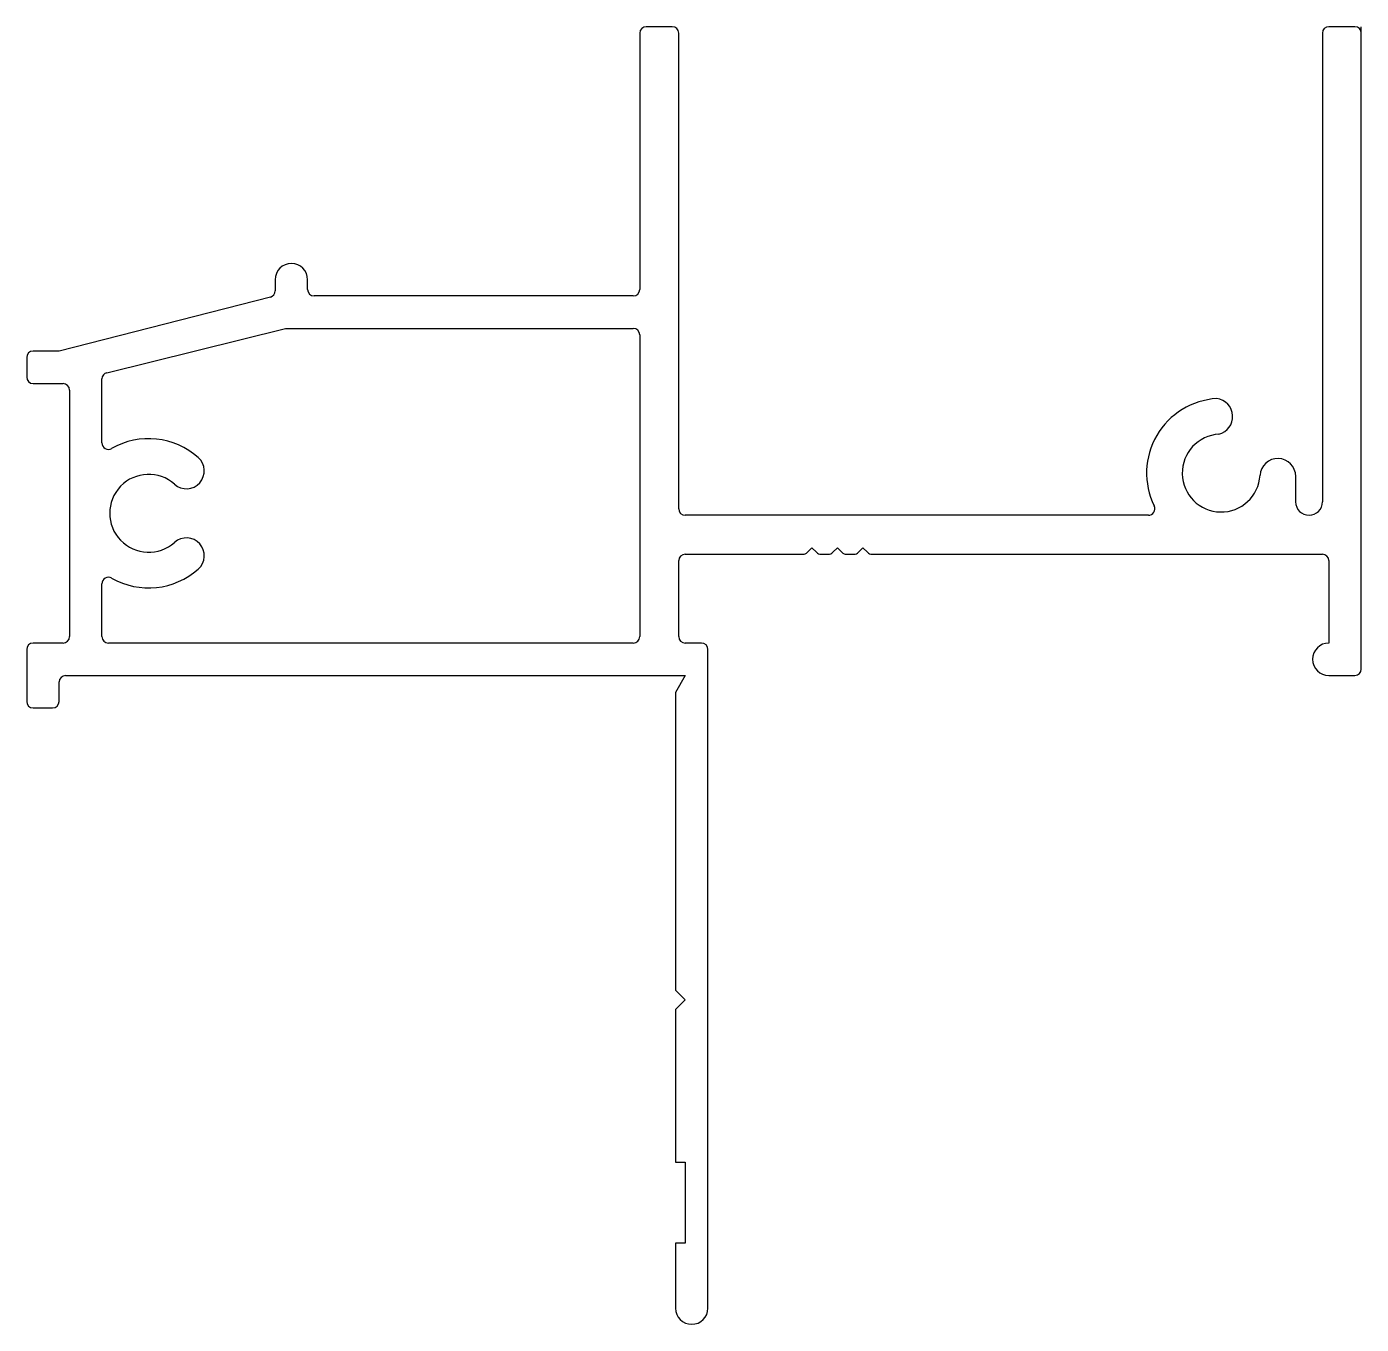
# Model space of a CAD drawing. Extents: x -27.7 to 24.6, y -27.4 to 23.4.
import ezdxf

# ---------------------------------------------------------------- set-up
doc = ezdxf.new("R2010")
doc.units = 0
doc.header["$MEASUREMENT"] = 0
doc.layers.get('0').update_dxf_attribs({"linetype": 'CONTINUOUS'})

msp = doc.modelspace()

# ---------------------------------------------------------------- linework, layer by layer
for p, q in [((-3.667, 23.111), (-3.667, 13.078)), ((-2.397, 23.365), (-3.413, 23.365)), ((-2.143, 4.493), (-2.143, 23.111)), ((23.054, 23.111), (23.054, 4.762)), ((24.324, 23.365), (23.308, 23.365)), ((24.578, 23.111), (24.578, 23.365)), ((24.578, -1.781), (24.578, 23.111)), ((-17.942, 13.459), (-17.942, 13.023)), ((-16.672, 13.078), (-16.672, 13.459)), ((-18.131, 12.777), (-26.399, 10.665)), ((-3.921, 12.824), (-16.418, 12.824)), ((-24.53, 9.82), (-17.533, 11.554)), ((-17.533, 11.554), (-3.921, 11.554)), ((-3.667, 11.3), (-3.667, -0.511)), ((-26.399, 10.665), (-27.416, 10.665)), ((-27.67, 10.411), (-27.67, 9.649)), ((-24.723, 7.072), (-24.723, 9.573)), ((-27.416, 9.395), (-26.247, 9.395)), ((-25.993, 9.141), (-25.993, -0.511)), ((22.009, 4.76), (22.009, 5.761)), ((16.241, 4.239), (-1.889, 4.239)), ((-1.889, 2.715), (2.716, 2.715)), ((2.893, 2.788), (3.07, 2.965)), ((3.07, 2.965), (3.246, 2.788)), ((3.423, 2.715), (3.716, 2.715)), ((3.893, 2.788), (4.07, 2.965)), ((4.07, 2.965), (4.246, 2.788)), ((4.423, 2.715), (4.716, 2.715)), ((4.893, 2.788), (5.07, 2.965)), ((5.07, 2.965), (5.246, 2.788)), ((5.423, 2.715), (23.054, 2.715)), ((-2.143, -0.511), (-2.143, 2.461)), ((23.308, 2.461), (23.308, -0.765)), ((-24.723, -0.511), (-24.723, 1.558)), ((-27.67, -1.019), (-27.67, -3.051)), ((-26.247, -0.765), (-27.416, -0.765)), ((-3.921, -0.765), (-24.469, -0.765)), ((-1.254, -0.765), (-1.889, -0.765)), ((-1, -2.035), (-1, -1.019)), ((-26.146, -2.035), (-1.889, -2.035)), ((-1.889, -2.035), (-2.27, -2.695)), ((-1, -26.8), (-1, -2.035)), ((23.308, -2.035), (24.324, -2.035)), ((-26.4, -3.051), (-26.4, -2.289)), ((-2.27, -2.695), (-2.27, -14.354)), ((-27.416, -3.305), (-26.654, -3.305)), ((-2.27, -14.354), (-1.889, -14.735)), ((-1.889, -14.735), (-2.27, -15.116)), ((-2.27, -15.116), (-2.27, -21.085)), ((-2.27, -21.085), (-1.889, -21.085)), ((-1.889, -21.085), (-1.889, -24.26)), ((-1.889, -24.26), (-2.27, -24.26)), ((-2.27, -24.26), (-2.27, -26.8))]:
    msp.add_line(p, q)
for centre, radius, start, end in [((-3.413, 23.111), 0.254, 90, 180), ((-2.397, 23.111), 0.254, 360, 90), ((23.308, 23.111), 0.254, 90, 180), ((24.324, 23.111), 0.254, 0, 90), ((-17.307, 13.459), 0.635, 0, 180), ((-16.418, 13.078), 0.254, 180, 270), ((-3.921, 13.078), 0.254, 270, 0), ((-18.196, 13.023), 0.254, 284.7358, 0), ((-3.921, 11.3), 0.254, 0, 90), ((-27.416, 10.411), 0.254, 90, 180), ((-27.416, 9.649), 0.254, 180, 270), ((-24.469, 9.573), 0.254, 103.9183, 180), ((-26.247, 9.141), 0.254, 0, 90), ((19.092, 5.89), 2.921, 93.3177, 206.0945), ((18.83, 8.101), 0.711, 284.2072, 82.5195), ((19.092, 5.89), 1.524, 93.2758, 356.6823), ((-24.469, 7.072), 0.254, 180, 299.7357), ((-22.895, 4.315), 2.921, 48.3177, 119.7357), ((-21.417, 5.975), 0.699, 228.3177, 48.3177), ((21.31, 5.761), 0.699, 359.998, 176.6842), ((-22.895, 4.315), 1.524, 48.3177, 311.6823), ((22.531, 4.761), 0.523, 180.0911, 0.0911), ((-1.889, 4.493), 0.254, 180, 270), ((16.241, 4.493), 0.254, 270, 26.2121), ((-21.417, 2.655), 0.699, 311.6823, 131.6823), ((-1.889, 2.461), 0.254, 90, 180), ((2.716, 2.965), 0.25, 270, 315), ((3.423, 2.965), 0.25, 225, 270), ((3.716, 2.965), 0.25, 270, 315), ((4.423, 2.965), 0.25, 225, 270), ((4.716, 2.965), 0.25, 270, 315), ((5.423, 2.965), 0.25, 225.0125, 270.0355), ((23.054, 2.461), 0.254, 0, 90), ((-22.895, 4.315), 2.921, 240.2643, 311.6823), ((-24.469, 1.558), 0.254, 60.2643, 180), ((-26.247, -0.511), 0.254, 270, 0), ((-24.469, -0.511), 0.254, 180, 270), ((-3.921, -0.511), 0.254, 270, 0), ((-1.889, -0.511), 0.254, 180, 270), ((-27.416, -1.019), 0.254, 90, 180), ((-1.254, -1.019), 0.254, 0, 90), ((23.308, -1.4), 0.635, 90, 270), ((-26.146, -2.289), 0.254, 90, 180), ((24.324, -1.781), 0.254, 270, 0), ((-27.416, -3.051), 0.254, 180, 270), ((-26.654, -3.051), 0.254, 270, 0), ((-1.635, -26.8), 0.635, 180, 0)]:
    msp.add_arc(centre, radius, start, end)

doc.saveas('drawing.dxf')
